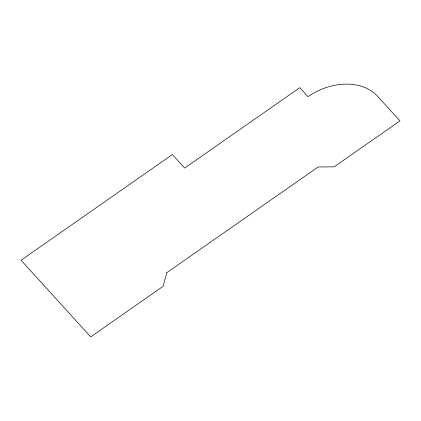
<?xml version="1.0" encoding="UTF-8"?>
<svg xmlns="http://www.w3.org/2000/svg" width="421" height="421" viewBox="0 0 421 421"><rect width="100%" height="100%" fill="white"/><g stroke="black" fill="none" stroke-linecap="round" stroke-linejoin="round"><path stroke-width="0.63" d="M166.811 272.671L163.09 286.322L90.715 336.874L21.05 260.241L172.378 154.549L184.672 168.068L299.81 87.652L308.009 96.667A52.714 38.864 -25.8 0 1 377.411 96.099L399.95 120.89L334.153 166.842L318.139 166.974L166.811 272.671"/></g></svg>
